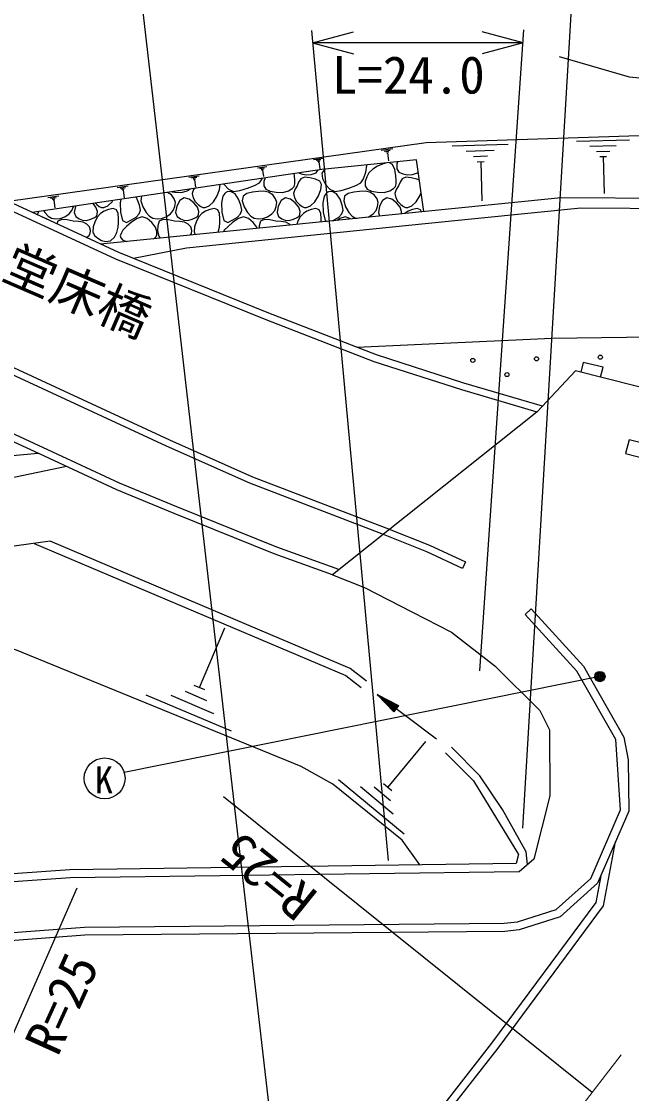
# Model space of a CAD drawing. Units: millimetres at full size, sheet at 1:1000; details may follow other scales. Extents: x 40000 to 680000, y 20000 to 380000.
# Drawn here: x 519748 to 549608, y 265498 to 317950 of the extents above; entities that cross this region are included whole.
import ezdxf
from ezdxf.enums import TextEntityAlignment as Align

# ---------------------------------------------------------------- set-up
doc = ezdxf.new("R2010")
doc.units = ezdxf.units.MM
doc.header["$LTSCALE"] = 1000
doc.header["$PDMODE"] = 32
doc.header["$PDSIZE"] = 500
doc.linetypes.add('CHAIN', pattern=[18.5, 12, -1.5, 3.5, -1.5])
for name, color, linetype, lineweight in [('M-BGD', 7, 'Continuous', 25), ('M-BMK', 2, 'CHAIN', 13), ('M-STR-STRC', 7, 'Continuous', 25)]:
    doc.layers.add(name, color=color, linetype=linetype, lineweight=lineweight)
doc.styles.add('ＭＳ ゴシック', font='')
doc.styles.get('ＭＳ ゴシック').set_extended_font_data('MS Gothic')

msp = doc.modelspace()

# ---------------------------------------------------------------- linework, layer by layer
at = {"layer": 'M-BGD'}
for p, q in [((544289, 278482), (547028, 324740)), ((533943, 317513), (537698, 276905)), ((533999, 316903), (535999, 317442)), ((542187, 286181), (544340, 317537)), ((544296, 316903), (542296, 317442)), ((544296, 316903), (533999, 316903)), ((533999, 316903), (535999, 316364)), ((544296, 316903), (542296, 316364)), ((546907, 312089), (549503, 312155)), ((537357, 311646), (537920, 311727)), ((537506, 311610), (537787, 311651)), ((537584, 311564), (537725, 311584)), ((540827, 311862), (543566, 311953)), ((541521, 311611), (542891, 311656)), ((547563, 311846), (548861, 311879)), ((547894, 311594), (548543, 311611)), ((534039, 311188), (534516, 311257)), ((534165, 311158), (534404, 311192)), ((534232, 311118), (534351, 311136)), ((534268, 311075), (534328, 311084)), ((534298, 311079), (534346, 310746)), ((537628, 311513), (537698, 311523)), ((537663, 311518), (537720, 311124)), ((537902, 310950), (537726, 311044)), ((538147, 311087), (538120, 310977)), ((541872, 311348), (542557, 311371)), ((542053, 311080), (542395, 311091)), ((542224, 311085), (542288, 309168)), ((548063, 311339), (548388, 311347)), ((548225, 311343), (548272, 309526)), ((531299, 310781), (531756, 310847)), ((531420, 310751), (531648, 310784)), ((531483, 310714), (531598, 310730)), ((531519, 310672), (531576, 310681)), ((531547, 310676), (531593, 310357)), ((533330, 310542), (533446, 310488)), ((533930, 310465), (534178, 310545)), ((534178, 310545), (534276, 310683)), ((534597, 310720), (534445, 310524)), ((534445, 310524), (534478, 310270)), ((534603, 310724), (534597, 310720)), ((536494, 310249), (536607, 310572)), ((536607, 310572), (536656, 310904)), ((536757, 310549), (536648, 310348)), ((536656, 310904), (536649, 310934)), ((536939, 310716), (536757, 310549)), ((537182, 310870), (536939, 310716)), ((537450, 310989), (537182, 310870)), ((537633, 311034), (537450, 310989)), ((538019, 310700), (537902, 310950)), ((538077, 310404), (538019, 310700)), ((538120, 310977), (538126, 310743)), ((538126, 310743), (538221, 310575)), ((538221, 310575), (538406, 310488)), ((538890, 310465), (539138, 310545)), ((539138, 310545), (539164, 310582)), ((527935, 310324), (528454, 310399)), ((528073, 310291), (528332, 310329)), ((528145, 310249), (528274, 310267)), ((528185, 310202), (528250, 310211)), ((528217, 310206), (528270, 309843)), ((529656, 309995), (529665, 309978)), ((531151, 309924), (531392, 310050)), ((531392, 310050), (531534, 310249)), ((531534, 310249), (531543, 310276)), ((531617, 310122), (531613, 309910)), ((531671, 310295), (531617, 310122)), ((533094, 309876), (533129, 309998)), ((533117, 310404), (533097, 310507)), ((533132, 310161), (533117, 310404)), ((533129, 309998), (533132, 310161)), ((533316, 310091), (533236, 309904)), ((533421, 310244), (533316, 310091)), ((533606, 310323), (533421, 310244)), ((533446, 310488), (533677, 310448)), ((533869, 310305), (533606, 310323)), ((533677, 310448), (533930, 310465)), ((534138, 310241), (533869, 310305)), ((534349, 310131), (534138, 310241)), ((534434, 309973), (534349, 310131)), ((534478, 310270), (534625, 309978)), ((536111, 309924), (536352, 310050)), ((536352, 310050), (536494, 310249)), ((536577, 310122), (536573, 309910)), ((536648, 310348), (536577, 310122)), ((538054, 309876), (538089, 309998)), ((538093, 310161), (538077, 310404)), ((538089, 309998), (538093, 310161)), ((538276, 310091), (538197, 309904)), ((538381, 310244), (538276, 310091)), ((538566, 310323), (538381, 310244)), ((538406, 310488), (538638, 310448)), ((538829, 310305), (538566, 310323)), ((538638, 310448), (538890, 310465)), ((539099, 310241), (538829, 310305)), ((539222, 310177), (539099, 310241)), ((524432, 309821), (524969, 309899)), ((524574, 309787), (524843, 309826)), ((524649, 309743), (524783, 309763)), ((524690, 309694), (524758, 309704)), ((524724, 309699), (524778, 309323)), ((527085, 309462), (526904, 309585)), ((527129, 309619), (527256, 309593)), ((527256, 309593), (527574, 309587)), ((527574, 309587), (527852, 309658)), ((527852, 309658), (528002, 309749)), ((528168, 309722), (528109, 309530)), ((528109, 309530), (528148, 309326)), ((528202, 309778), (528168, 309722)), ((529324, 309417), (529436, 309725)), ((529436, 309725), (529473, 309968)), ((529697, 309529), (529604, 309406)), ((529665, 309978), (529882, 309737)), ((529745, 309586), (529697, 309529)), ((529817, 309608), (529745, 309586)), ((529988, 309628), (529817, 309608)), ((529882, 309737), (530124, 309636)), ((530206, 309520), (529988, 309628)), ((530124, 309636), (530435, 309681)), ((530379, 309262), (530206, 309520)), ((530435, 309681), (530804, 309789)), ((530786, 309533), (530594, 309406)), ((531050, 309598), (530786, 309533)), ((530804, 309789), (531151, 309924)), ((531340, 309630), (531050, 309598)), ((531609, 309653), (531340, 309630)), ((531842, 309601), (531609, 309653)), ((531613, 309910), (531703, 309752)), ((531703, 309752), (531918, 309654)), ((532045, 309462), (531842, 309601)), ((531918, 309654), (532216, 309593)), ((532216, 309593), (532535, 309587)), ((532535, 309587), (532812, 309658)), ((532812, 309658), (532998, 309771)), ((532998, 309771), (533094, 309876)), ((533128, 309722), (533069, 309530)), ((533069, 309530), (533108, 309326)), ((533236, 309904), (533128, 309722)), ((534284, 309417), (534396, 309725)), ((534396, 309725), (534434, 309973)), ((534658, 309529), (534564, 309406)), ((534625, 309978), (534842, 309737)), ((534705, 309586), (534658, 309529)), ((534778, 309608), (534705, 309586)), ((534948, 309628), (534778, 309608)), ((534842, 309737), (535085, 309636)), ((535167, 309520), (534948, 309628)), ((535085, 309636), (535395, 309681)), ((535340, 309262), (535167, 309520)), ((535395, 309681), (535765, 309789)), ((535746, 309533), (535554, 309406)), ((536011, 309598), (535746, 309533)), ((535765, 309789), (536111, 309924)), ((536300, 309630), (536011, 309598)), ((536569, 309653), (536300, 309630)), ((536802, 309601), (536569, 309653)), ((536573, 309910), (536663, 309752)), ((536663, 309752), (536879, 309654)), ((537006, 309462), (536802, 309601)), ((536879, 309654), (537176, 309593)), ((537176, 309593), (537495, 309587)), ((537495, 309587), (537773, 309658)), ((537773, 309658), (537958, 309771)), ((537958, 309771), (538054, 309876)), ((538088, 309722), (538030, 309530)), ((538030, 309530), (538069, 309326)), ((538197, 309904), (538088, 309722)), ((539245, 309417), (539307, 309589)), ((521034, 309336), (521578, 309415)), ((521177, 309302), (521449, 309341)), ((521253, 309257), (521389, 309277)), ((521295, 309208), (521363, 309217)), ((521329, 309212), (521384, 308832)), ((523397, 308862), (523258, 309042)), ((523367, 309059), (523434, 308988)), ((523434, 308988), (523560, 308896)), ((523971, 308928), (524192, 309126)), ((524192, 309126), (524228, 309187)), ((524608, 309243), (524572, 309083)), ((524572, 309083), (524592, 308612)), ((525419, 309262), (525357, 309355)), ((525533, 308957), (525419, 309262)), ((525574, 308710), (525533, 308957)), ((525632, 309396), (525599, 309175)), ((525599, 309175), (525691, 308884)), ((527230, 309278), (527085, 309462)), ((527285, 309086), (527230, 309278)), ((527261, 308892), (527285, 309086)), ((527497, 309183), (527348, 308905)), ((527716, 309321), (527497, 309183)), ((527959, 309253), (527716, 309321)), ((528188, 309081), (527959, 309253)), ((528148, 309326), (528254, 309136)), ((528358, 308862), (528188, 309081)), ((528254, 309136), (528394, 308988)), ((528394, 308988), (528520, 308896)), ((528932, 308928), (529152, 309126)), ((529152, 309126), (529324, 309417)), ((529604, 309406), (529532, 309083)), ((529532, 309083), (529552, 308612)), ((530493, 308957), (530379, 309262)), ((530534, 308710), (530493, 308957)), ((530594, 309406), (530559, 309175)), ((530559, 309175), (530651, 308884)), ((532190, 309278), (532045, 309462)), ((532245, 309086), (532190, 309278)), ((532222, 308892), (532245, 309086)), ((532457, 309183), (532308, 308905)), ((532676, 309321), (532457, 309183)), ((532920, 309253), (532676, 309321)), ((533148, 309081), (532920, 309253)), ((533108, 309326), (533214, 309136)), ((533318, 308862), (533148, 309081)), ((533214, 309136), (533354, 308988)), ((533354, 308988), (533480, 308896)), ((533892, 308928), (534112, 309126)), ((534112, 309126), (534284, 309417)), ((534564, 309406), (534492, 309083)), ((534492, 309083), (534512, 308612)), ((535453, 308957), (535340, 309262)), ((535494, 308710), (535453, 308957)), ((535554, 309406), (535519, 309175)), ((535519, 309175), (535611, 308884)), ((537150, 309278), (537006, 309462)), ((537205, 309086), (537150, 309278)), ((537182, 308892), (537205, 309086)), ((537418, 309183), (537268, 308905)), ((537636, 309321), (537418, 309183)), ((537880, 309253), (537636, 309321)), ((538109, 309081), (537880, 309253)), ((538069, 309326), (538174, 309136)), ((538278, 308862), (538109, 309081)), ((538174, 309136), (538315, 308988)), ((538315, 308988), (538441, 308896)), ((538852, 308928), (539072, 309126)), ((539072, 309126), (539245, 309417)), ((520513, 308491), (520554, 308532)), ((520554, 308532), (520592, 308646)), ((520845, 308683), (520889, 308608)), ((520889, 308608), (521053, 308420)), ((521053, 308420), (521224, 308332)), ((521876, 308386), (522082, 308530)), ((522082, 308530), (522222, 308702)), ((522222, 308702), (522301, 308892)), ((522301, 308892), (522302, 308900)), ((522387, 308905), (522335, 308604)), ((522335, 308604), (522410, 308399)), ((522392, 308914), (522387, 308905)), ((523329, 308365), (523425, 308429)), ((523464, 308655), (523397, 308862)), ((523425, 308429), (523460, 308510)), ((523460, 308510), (523464, 308655)), ((523624, 308547), (523472, 308395)), ((523560, 308896), (523661, 308846)), ((523801, 308668), (523624, 308547)), ((523661, 308846), (523783, 308852)), ((523783, 308852), (523971, 308928)), ((524003, 308755), (523801, 308668)), ((524232, 308804), (524003, 308755)), ((524405, 308731), (524232, 308804)), ((524480, 308547), (524405, 308731)), ((524496, 308317), (524480, 308547)), ((524592, 308612), (524701, 308214)), ((525356, 308376), (525515, 308532)), ((525515, 308532), (525574, 308710)), ((525691, 308884), (525849, 308608)), ((525849, 308608), (526013, 308420)), ((526013, 308420), (526184, 308332)), ((526837, 308386), (527042, 308530)), ((527042, 308530), (527182, 308702)), ((527182, 308702), (527261, 308892)), ((527348, 308905), (527296, 308604)), ((527296, 308604), (527370, 308399)), ((528289, 308365), (528385, 308429)), ((528424, 308655), (528358, 308862)), ((528385, 308429), (528421, 308510)), ((528421, 308510), (528424, 308655)), ((528585, 308547), (528432, 308395)), ((528520, 308896), (528621, 308846)), ((528761, 308668), (528585, 308547)), ((528621, 308846), (528743, 308852)), ((528743, 308852), (528932, 308928)), ((528963, 308755), (528761, 308668)), ((529192, 308804), (528963, 308755)), ((529366, 308731), (529192, 308804)), ((529440, 308547), (529366, 308731)), ((529456, 308317), (529440, 308547)), ((529552, 308612), (529661, 308214)), ((530316, 308376), (530475, 308532)), ((530475, 308532), (530534, 308710)), ((530651, 308884), (530809, 308608)), ((530809, 308608), (530973, 308420)), ((530973, 308420), (531144, 308332)), ((531797, 308386), (532003, 308530)), ((532003, 308530), (532143, 308702)), ((532143, 308702), (532222, 308892)), ((532308, 308905), (532256, 308604)), ((532256, 308604), (532330, 308399)), ((533250, 308365), (533346, 308429)), ((533384, 308655), (533318, 308862)), ((533346, 308429), (533381, 308510)), ((533381, 308510), (533384, 308655)), ((533545, 308547), (533393, 308395)), ((533480, 308896), (533581, 308846)), ((533721, 308668), (533545, 308547)), ((533581, 308846), (533703, 308852)), ((533703, 308852), (533892, 308928)), ((533923, 308755), (533721, 308668)), ((534152, 308804), (533923, 308755)), ((534326, 308731), (534152, 308804)), ((534401, 308547), (534326, 308731)), ((534416, 308317), (534401, 308547)), ((534512, 308612), (534621, 308214)), ((535277, 308376), (535435, 308532)), ((535435, 308532), (535494, 308710)), ((535611, 308884), (535769, 308608)), ((535769, 308608), (535934, 308420)), ((535934, 308420), (536104, 308332)), ((536757, 308386), (536963, 308530)), ((536963, 308530), (537103, 308702)), ((537103, 308702), (537182, 308892)), ((537268, 308905), (537216, 308604)), ((537216, 308604), (537280, 308428)), ((538344, 308655), (538278, 308862)), ((538342, 308535), (538344, 308655)), ((538441, 308896), (538542, 308846)), ((538681, 308668), (538512, 308552)), ((538542, 308846), (538664, 308852)), ((538664, 308852), (538852, 308928)), ((538883, 308755), (538681, 308668)), ((539112, 308804), (538883, 308755)), ((539286, 308731), (539112, 308804)), ((539326, 308633), (539286, 308731)), ((520946, 308313), (520791, 308363)), ((521004, 308264), (520946, 308313)), ((521224, 308332), (521423, 308291)), ((521423, 308291), (521643, 308306)), ((521535, 308173), (521487, 308041)), ((521727, 308260), (521535, 308173)), ((521643, 308306), (521876, 308386)), ((521989, 308240), (521727, 308260)), ((522278, 308184), (521989, 308240)), ((522546, 308169), (522278, 308184)), ((522410, 308399), (522566, 308296)), ((522769, 308135), (522546, 308169)), ((522566, 308296), (522735, 308223)), ((522735, 308223), (522925, 308206)), ((522953, 308037), (522769, 308135)), ((522925, 308206), (523144, 308271)), ((523077, 307894), (522953, 308037)), ((523122, 307721), (523077, 307894)), ((523144, 308271), (523329, 308365)), ((523263, 307905), (523238, 307651)), ((523354, 308174), (523263, 307905)), ((523472, 308395), (523354, 308174)), ((524479, 307882), (524492, 308105)), ((524492, 308105), (524496, 308317)), ((524701, 308214), (524895, 308109)), ((524898, 307924), (524716, 307733)), ((524895, 308109), (525137, 308237)), ((525139, 308131), (524898, 307924)), ((525137, 308237), (525356, 308376)), ((525405, 308303), (525139, 308131)), ((525663, 308390), (525405, 308303)), ((525907, 308313), (525663, 308390)), ((526134, 308121), (525907, 308313)), ((526302, 307882), (526134, 308121)), ((526184, 308332), (526383, 308291)), ((526383, 308291), (526604, 308306)), ((526416, 307956), (526412, 307696)), ((526495, 308173), (526416, 307956)), ((526687, 308260), (526495, 308173)), ((526604, 308306), (526837, 308386)), ((526950, 308240), (526687, 308260)), ((527238, 308184), (526950, 308240)), ((527507, 308169), (527238, 308184)), ((527370, 308399), (527527, 308296)), ((527730, 308135), (527507, 308169)), ((527527, 308296), (527695, 308223)), ((527695, 308223), (527885, 308206)), ((527913, 308037), (527730, 308135)), ((527885, 308206), (528104, 308271)), ((528037, 307894), (527913, 308037)), ((528083, 307721), (528037, 307894)), ((528104, 308271), (528289, 308365)), ((528223, 307905), (528198, 307651)), ((528314, 308174), (528223, 307905)), ((528432, 308395), (528314, 308174)), ((529439, 307882), (529452, 308105)), ((529452, 308105), (529456, 308317)), ((529661, 308214), (529856, 308109)), ((529858, 307924), (529676, 307733)), ((529856, 308109), (530097, 308237)), ((530099, 308131), (529858, 307924)), ((530097, 308237), (530316, 308376)), ((530365, 308303), (530099, 308131)), ((530624, 308390), (530365, 308303)), ((530867, 308313), (530624, 308390)), ((531094, 308121), (530867, 308313)), ((531262, 307882), (531094, 308121)), ((531144, 308332), (531344, 308291)), ((531344, 308291), (531564, 308306)), ((531377, 307956), (531375, 307836)), ((531456, 308173), (531377, 307956)), ((531647, 308260), (531456, 308173)), ((531564, 308306), (531797, 308386)), ((531910, 308240), (531647, 308260)), ((532198, 308184), (531910, 308240)), ((532467, 308169), (532198, 308184)), ((532330, 308399), (532487, 308296)), ((532690, 308135), (532467, 308169)), ((532487, 308296), (532656, 308223)), ((532656, 308223), (532845, 308206)), ((532873, 308037), (532690, 308135)), ((532845, 308206), (533064, 308271)), ((532914, 307990), (532873, 308037)), ((533064, 308271), (533250, 308365)), ((533274, 308174), (533223, 308021)), ((533393, 308395), (533274, 308174)), ((534413, 308141), (534416, 308317)), ((534621, 308214), (534703, 308170)), ((534984, 308198), (535057, 308237)), ((535057, 308237), (535277, 308376)), ((535325, 308303), (535196, 308219)), ((535584, 308390), (535325, 308303)), ((535827, 308313), (535584, 308390)), ((535859, 308286), (535827, 308313)), ((536104, 308332), (536176, 308318)), ((536715, 308372), (536757, 308386)), ((522912, 307384), (523039, 307467)), ((523039, 307467), (523105, 307567)), ((523105, 307567), (523122, 307721)), ((523238, 307651), (523319, 307473)), ((523319, 307473), (523484, 307351)), ((524108, 307221), (524303, 307394)), ((524303, 307394), (524421, 307629)), ((524421, 307629), (524479, 307882)), ((524622, 307581), (524583, 307464)), ((524583, 307464), (524611, 307360)), ((524716, 307733), (524622, 307581)), ((526262, 307350), (526346, 307425)), ((526367, 307665), (526302, 307882)), ((526346, 307425), (526369, 307516)), ((526369, 307516), (526367, 307665)), ((526412, 307696), (526473, 307450)), ((526473, 307450), (526542, 307351)), ((528021, 307499), (528065, 307567)), ((528065, 307567), (528083, 307721)), ((528198, 307651), (528256, 307523)), ((529383, 307636), (529439, 307882)), ((529676, 307733), (529632, 307661)), ((531279, 307826), (531262, 307882)), ((523484, 307351), (523672, 307235)), ((523672, 307235), (523880, 307176)), ((523880, 307176), (524108, 307221)), ((524611, 307360), (524716, 307251)), ((524716, 307251), (524912, 307188)), ((526201, 307317), (526262, 307350)), ((547247, 301272), (547125, 300787)), ((548216, 301028), (547247, 301272)), ((548095, 300543), (548216, 301028)), ((544990, 298843), (534968, 290873)), ((520466, 296810), (520477, 296865)), ((528469, 285358), (529708, 288284)), ((528730, 285248), (528208, 285469)), ((530028, 283220), (525849, 284990)), ((529160, 284080), (527070, 284965)), ((528815, 284719), (527770, 285162)), ((537157, 285029), (537987, 284197)), ((537157, 285029), (538004, 284219)), ((537157, 285029), (538020, 284240)), ((537157, 285029), (538035, 284260)), ((537157, 285029), (538056, 284288)), ((537157, 285029), (538077, 284315)), ((537157, 285029), (538105, 284352)), ((537157, 285029), (538119, 284371)), ((537157, 285029), (538134, 284391)), ((537157, 285029), (538150, 284412)), ((537157, 285029), (538161, 284427)), ((537157, 285029), (538176, 284446)), ((537157, 285029), (538190, 284465)), ((537157, 285029), (537970, 284174)), ((537157, 285029), (538201, 284480)), ((540068, 282828), (537157, 285029)), ((538201, 284480), (537970, 284174)), ((537672, 280478), (539538, 282724)), ((538477, 278182), (535267, 280848)), ((537872, 280311), (537471, 280644)), ((537941, 279170), (536336, 280502)), ((537807, 279824), (537004, 280490)), ((529636, 280023), (547682, 265559)), ((522463, 275551), (502996, 231194))]:
    msp.add_line(p, q, dxfattribs=at)
for points in [[(566319, 313605), (549503, 315227), (546087, 316224)], [(545253, 299126), (541401, 300255), (537131, 301631), (531859, 303681), (524509, 306647), (517770, 309756), (509227, 313879)], [(544989, 298839), (541298, 299920), (537014, 301301), (531730, 303356), (524370, 306326), (517621, 309439), (508921, 313638)], [(566338, 311384), (554940, 312523), (539553, 312009), (519111, 309137)], [(539442, 308645), (539078, 311182), (534453, 310709), (520278, 308599)], [(566357, 308988), (556761, 309248), (546158, 309319), (523619, 307058)], [(502802, 308813), (504356, 307963), (526988, 297483), (531053, 295678), (537589, 293175), (539727, 292320), (541480, 291504), (541332, 291186), (539588, 291999), (537461, 292850), (530919, 295354), (526843, 297165), (504198, 307650), (502503, 308578)], [(566344, 308489), (560787, 308639), (556752, 308748), (547121, 308812), (539502, 308048), (527825, 306861), (525239, 306353)], [(534969, 290873), (532124, 291898), (527227, 293882), (524414, 295039), (520885, 296677), (514368, 299687), (499912, 306534)], [(535290, 291129), (532249, 292225), (527359, 294206), (524555, 295359), (521032, 296995), (514516, 300004), (500219, 306776)], [(566409, 302820), (563991, 302690), (545711, 302432), (536170, 302005)], [(566432, 299954), (552870, 299343), (546857, 300854), (544990, 298843)], [(566535, 294516), (563086, 294771), (556925, 295694), (553665, 296413), (549490, 297482), (549316, 296804), (553503, 295732), (556798, 295005), (563008, 294075), (566483, 293818)], [(521955, 296180), (505245, 292687), (495634, 290654), (480341, 287493), (469132, 284521), (466167, 283611), (463083, 281849), (460000, 279001), (437522, 281392), (425538, 282707), (406951, 285180), (397380, 288684), (388893, 291659), (386451, 292752), (380835, 295557), (377454, 297393)], [(520575, 296820), (518199, 296606), (504435, 293728), (489037, 290599), (479959, 288497), (473673, 287214), (464005, 285256), (462146, 284933), (459345, 285107)], [(536628, 285672), (535832, 286292), (521149, 292516), (515138, 291692), (497472, 288047), (474590, 283316), (471743, 282633), (468099, 281480), (466970, 280877), (465323, 279699), (464531, 278981), (463999, 278278)], [(520375, 292410), (535627, 285944), (536382, 285356)], [(534968, 290873), (536532, 290250), (538892, 289057), (540798, 288069), (542914, 286420), (545117, 284231), (545599, 283297), (545616, 280067), (544832, 276968), (544104, 276352), (522138, 276046), (498488, 274386), (486452, 275313), (463999, 278278)], [(513170, 272918), (522840, 273643), (543377, 273834), (544021, 273905), (545911, 274505), (547614, 276027), (549066, 279385), (548841, 282812), (546923, 286170), (544407, 288939), (544703, 289208), (547249, 286407), (549234, 282930), (549444, 281821), (549472, 279314), (547946, 275788), (546113, 274149), (544104, 273512), (543401, 273434), (522857, 273243), (513199, 272519)], [(539242, 276684), (538387, 277899), (534987, 280637), (533442, 281506), (519431, 287227), (501967, 285635), (479297, 282132), (468614, 280518), (466264, 279687), (464626, 278927), (464277, 278645)], [(544523, 276706), (544455, 277329), (543298, 279392), (542189, 281050), (540793, 282445)], [(540510, 282162), (541872, 280801), (544067, 277197), (543955, 276750), (522121, 276445), (498489, 274787), (486493, 275711), (464277, 278645)], [(548105, 276156), (547860, 274846), (542761, 267959), (540468, 265035), (540783, 264788), (543079, 267716), (548236, 274682), (548823, 277815)]]:
    msp.add_lwpolyline(points, dxfattribs=at)
for centre in [(548079, 301523), (541838, 301365), (544958, 301444), (543509, 300673)]:
    msp.add_circle(centre, 100, dxfattribs=at)
at = {"layer": 'M-BMK'}
msp.add_line((557388, 278052), (546256, 263723), dxfattribs=at)
at = {"layer": 'M-STR-STRC'}
for p, q in [((532409, 260210), (523376, 338572)), ((548060, 285897), (524777, 281199))]:
    msp.add_line(p, q, dxfattribs=at)
for centre, radius in [((548060, 285897), 250), ((548060, 285897), 200), ((548060, 285897), 150), ((548060, 285897), 100), ((548060, 285897), 50), ((548060, 285897), 20), ((523819, 280918), 1000)]:
    msp.add_circle(centre, radius, dxfattribs=at)
msp.add_point((548060, 285897), dxfattribs=at)

# ---------------------------------------------------------------- texts
at = {"layer": 'M-BGD', "style": 'ＭＳ ゴシック'}
msp.add_text('L=24.0', height=1833, dxfattribs=at).set_placement((538681, 313871), align=Align.BOTTOM_CENTER)
msp.add_text('堂床橋', height=1833, rotation=336.646, dxfattribs=at).set_placement((522502, 304760), align=Align.MIDDLE_CENTER)
for rotation, p in [(141.166, (534696, 275697)), (65.642, (522025, 267025))]:
    msp.add_text('R=25', height=1833, rotation=rotation, dxfattribs=at).set_placement(p, align=Align.BOTTOM_LEFT)
at = {"layer": 'M-STR-STRC', "style": 'ＭＳ ゴシック'}
msp.add_text('K', height=1320, dxfattribs=at).set_placement((523783, 280841), align=Align.MIDDLE_CENTER)

doc.saveas('drawing.dxf')
